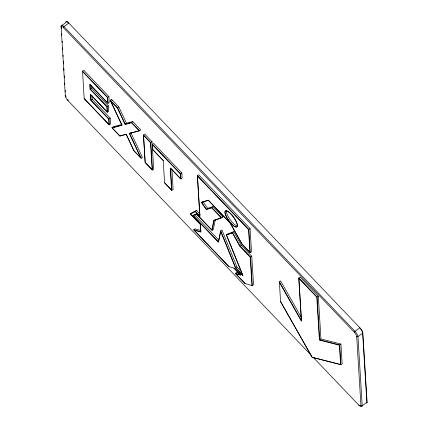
<?xml version="1.0" encoding="UTF-8"?>
<svg xmlns="http://www.w3.org/2000/svg" width="428" height="428" viewBox="0 0 428 428"><rect width="100%" height="100%" fill="white"/><g stroke="black" fill="none" stroke-linecap="round" stroke-linejoin="round"><path stroke-width="0.64" d="M212.133 230.253L214.048 220.538L215.268 219.66L213.353 229.376L212.133 230.253L196.527 213.914L193.279 215.514L218.462 241.879L220.741 230.82L221.961 229.943L236.962 266.944L241.397 271.587M62.344 25.118L66.137 22.395A4.515 1.343 54.3 0 1 68.849 23.101L63.965 26.606A0.899 0.369 -43.7 0 0 63.296 27.563A3.595 1.07 54.3 0 0 61.134 27.001A0.899 0.776 -3.5 0 1 61.258 25.899A4.515 1.343 54.3 0 1 63.965 26.606L354.978 331.304A4.515 1.343 54.3 0 1 357.969 336.563L362.195 405.728A0.899 0.776 -3.5 0 1 360.932 405.632L356.701 336.472A3.595 1.07 54.3 0 0 354.309 332.267L63.296 27.563M82.513 71.492L107.353 97.504L107.701 103.18L89.736 84.37L90.03 89.168L106.813 106.743L107.139 112.077L90.356 94.502L90.709 100.248L108.675 119.059L109.022 124.735L84.177 98.724L82.54 71.102L83.76 70.224L108.889 96.535L109.247 102.436L108.027 103.314L90.062 84.509L90.34 89.078L107.123 106.652L107.465 112.211L108.685 111.334L108.348 105.775L91.565 88.2L91.405 85.589M90.34 89.078L91.565 88.2M92.239 99.28L110.205 118.091L110.568 123.992L109.343 124.869L108.985 118.968L91.02 100.157L92.239 99.28L92.015 95.599M108.027 103.314L107.663 97.413L108.889 96.535M110.338 100.211L111.564 99.333L118.856 106.968L126.479 123.259L125.254 124.136L117.63 107.845L110.338 100.211L121.953 125.019L112.018 127.672L119.99 136.018L126.308 134.328L133.937 150.619L141.224 158.253L142.449 157.376L131.118 133.172M107.123 106.652L108.348 105.775M117.63 107.845L118.856 106.968M108.985 118.968L110.205 118.091M112.018 127.672L113.243 126.795L121.932 124.473M125.254 124.136L131.578 122.445L132.798 121.568L140.769 129.914L139.544 130.791L129.614 133.445L141.224 158.253M119.99 136.018L120.803 135.43M129.614 133.445L130.428 132.862M143.503 134.938L144.728 134.06L152.015 141.689L153.695 169.151L152.475 170.028L145.183 162.394L143.503 134.938L150.795 142.572L152.475 170.028M150.795 142.572L152.015 141.689M163.207 160.634L152.812 149.746L152.534 144.391L153.754 143.508L181.836 172.912L182.157 178.112L180.932 178.99L170.537 168.108L171.901 190.369L173.121 189.492L171.879 169.194M180.932 178.99L180.616 173.795L181.836 172.912M200.893 230.553L194.97 228.83L193.75 229.708L200.855 231.773L200.4 224.342L190.316 213.781L195.334 211.298L199.897 216.07L197.42 175.63L198.646 174.752L250.075 228.6L251.498 251.808L250.273 252.686L242.082 244.104L230.387 223.223L208.441 200.251L201.743 202.391L206.387 209.26L211.785 207.532L213.005 206.654L222.806 216.916L221.586 217.793L214.048 220.538M201.743 202.391L202.562 201.807M190.316 213.781L196.559 210.421L200.202 214.241M195.334 211.298L196.559 210.421M193.279 215.514L194.505 214.637L218.767 240.044M206.387 209.26L207.607 208.377L213.005 206.654M220.741 230.82L235.737 267.821L242.837 275.252L226.449 234.833L227.675 233.956L233.736 231.746L241.285 245.228L251.766 256.201L253.51 284.748L252.29 285.626L244.944 283.513L235.582 273.711L240.664 275.209L233.854 268.083M226.449 234.833L232.511 232.623L233.736 231.746M250.273 252.686L248.855 229.483L250.075 228.6M232.511 232.623L240.065 246.105L241.285 245.228M252.29 285.626L250.541 257.078L251.766 256.201M235.737 267.821L236.962 266.944M245.18 283.561L235.411 273.332L236.631 272.454L239.172 273.203M279.372 282.325L301.44 321.257L298.814 278.328L316.79 297.144L319.411 340.073L339.409 345.187L340.597 364.581L312.055 357.284L280.559 301.719L279.388 281.779L280.613 280.902L301.687 318.084M298.84 277.938L300.06 277.06L318.32 296.176L320.936 338.944L319.711 339.821L317.095 297.053L298.84 277.938L301.456 320.706L279.388 281.779M317.095 297.053L318.32 296.176M319.711 339.821L339.709 344.936L340.929 344.059L342.138 363.773L340.913 364.651L312.237 357.316L280.597 301.494M65.923 22.165A4.515 1.343 54.3 0 1 68.63 22.877L359.862 327.8A4.515 1.343 54.3 0 1 362.848 333.059L357.969 336.563A0.899 0.776 -3.5 0 1 356.701 336.472M362.848 333.059L367.08 402.218L362.195 405.728A4.515 1.343 54.3 0 1 360.002 405.525M221.549 217.376L222.806 216.916M126.479 123.259L132.798 121.568M320.936 338.944L340.929 344.059M235.411 273.332L240.493 274.83L234.095 268.131L228.777 266.585L193.921 230.093L200.828 232.099L200.363 224.502L190.369 214.037L195.254 211.625L199.871 216.461L197.394 176.015L248.545 229.569L249.952 252.552L241.959 244.185L230.264 223.298L208.179 200.181L201.379 202.353L206.269 209.592L211.7 207.853L221.169 217.777L213.738 220.484L211.833 230.141L196.259 213.834L192.878 215.509L218.414 242.243L220.65 231.382L235.48 267.965L242.895 275.723L226.439 235.133L232.377 232.966L239.835 246.282L250.236 257.169L251.969 285.556M197.42 175.63L248.855 229.483M82.54 71.102L107.663 97.413M131.578 122.445L139.544 130.791M152.534 144.391L180.616 173.795M152.507 144.776L180.306 173.88L180.611 178.856L170.216 167.969L171.575 190.23L164.566 182.895L163.245 160.473L152.85 149.586M211.785 207.532L221.586 217.793M240.065 246.105L250.541 257.078M107.465 112.211L90.683 94.642L91.02 100.157M84.22 98.563L109.343 124.869M164.609 182.735L171.901 190.369M193.75 229.708L229.012 266.633M61.124 26.996L65.356 96.161A3.595 1.07 54.3 0 0 67.747 100.361L311.258 355.331M313.564 357.744L358.76 405.065A3.595 1.07 54.3 0 0 360.922 405.626M203.327 202.043L207.607 208.377M111.564 99.333L112.131 100.543M339.709 344.936L340.913 364.651M61.258 25.899L61.418 28.558M61.744 33.882L61.825 35.208M62.194 41.195L62.274 42.527M62.6 47.845L62.723 49.841M63.044 55.159L63.13 56.491M63.414 61.145L63.574 63.804M63.858 68.464L63.981 70.454M64.307 75.777L64.43 77.773M64.756 83.091L64.837 84.423M65.2 90.41L65.286 91.736M237.834 226.011A9.737 2.894 54.3 0 1 230.526 220.142A9.737 2.894 54.3 0 1 226.417 210.737M237.374 225.508A9.903 2.943 54.3 0 1 231.42 223.956A9.903 2.943 54.3 0 1 224.85 212.416A9.903 2.943 54.3 0 1 230.794 213.968A9.903 2.943 54.3 0 1 237.342 225.503M367.08 402.218A4.515 1.343 54.3 0 1 366.341 402.957M366.379 402.769A4.515 1.343 54.3 0 0 366.866 401.999L362.634 332.824A4.515 1.343 54.3 0 0 359.862 327.8L354.978 331.304A0.899 0.369 -43.7 0 0 354.309 332.262M359.295 405.139A0.899 0.369 -43.7 0 1 358.76 405.065M68.282 100.441A0.899 0.369 -43.7 0 1 67.747 100.366M65.356 96.161A0.899 0.776 -3.5 0 1 65.425 95.112M67.956 99.74A4.515 1.343 54.3 0 1 67.683 99.414M66.212 97.161A4.515 1.343 54.3 0 1 65.559 95.524M121.948 125.318L112.093 127.951L119.728 135.944L126.121 134.237L133.83 150.709L140.785 157.991L129.272 133.397L139.127 130.765L131.487 122.772L125.099 124.478L117.384 108.006L110.429 100.724L121.948 125.318M150.485 142.658L143.476 135.323L145.146 162.554L152.149 169.895L150.485 142.658M226.278 216.06A9.737 2.894 54.3 0 0 236.877 226.792A9.737 2.894 54.3 0 0 230.703 213.631A9.737 2.894 54.3 0 0 226.278 216.06"/></g></svg>
